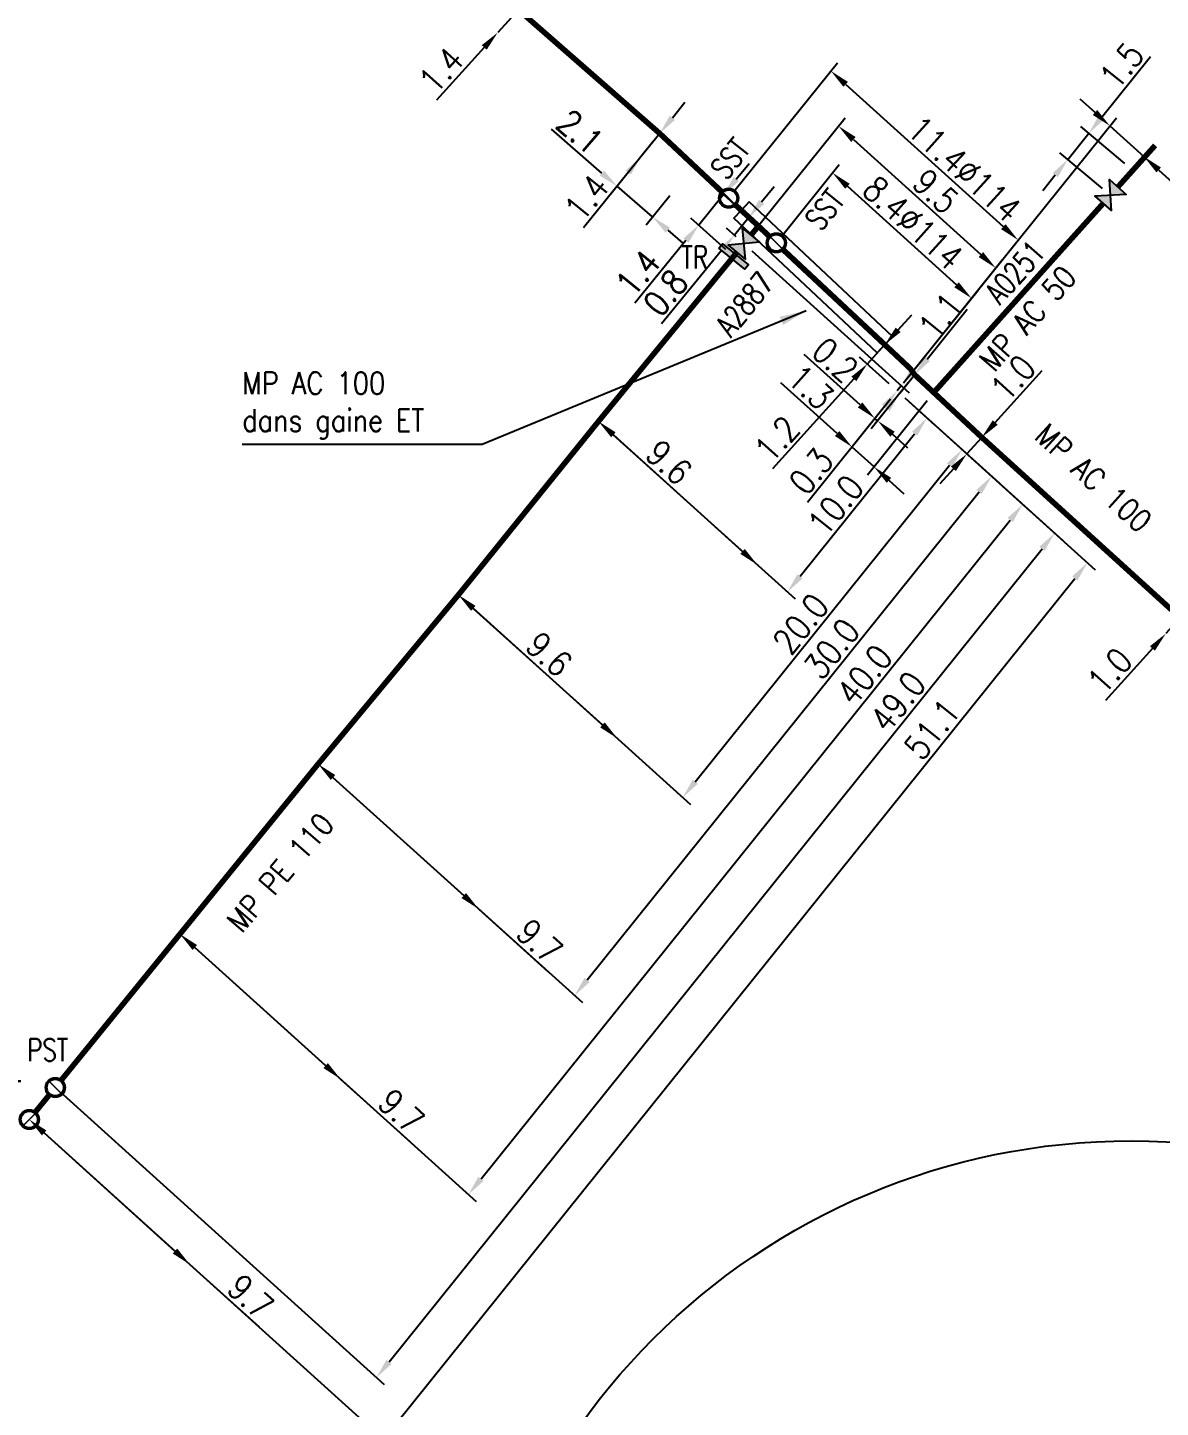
# Model space of a CAD drawing. Header units: millimetres. Extents: x 184000 to 185000, y 128000 to 129000.
# Drawn here: x 184849.6 to 184900.4, y 128471.3 to 128533.1 of the extents above; entities that cross this region are included whole.
import ezdxf
from ezdxf.enums import TextEntityAlignment as Align

# ---------------------------------------------------------------- set-up
doc = ezdxf.new("R2010")
doc.units = ezdxf.units.MM
doc.header["$PDMODE"] = 34
doc.layers.get('0').update_dxf_attribs({"linetype": 'CONTINUOUS'})
doc.layers.get('DEFPOINTS').update_dxf_attribs({"linetype": 'CONTINUOUS'})
for name, color, linetype in [('G_120', 4, 'CONTINUOUS'), ('G_300', 7, 'CONTINUOUS'), ('G_330', 7, 'CONTINUOUS'), ('G_340', 7, 'CONTINUOUS'), ('G_400', 7, 'CONTINUOUS'), ('G_900', 7, 'CONTINUOUS')]:
    doc.layers.add(name, color=color, linetype=linetype)
doc.styles.get("Standard").update_dxf_attribs({"font": 'romans.shx', "width": 0.85})
doc.linetypes.add('G_typB_AP', pattern='A,5,-0.3,["o",Standard,S=1.5,R=0,X=0,Y=-0.5],-1.65', length=6.95)
doc.linetypes.add('G_TYPB_PE', pattern='A,5,-0.3,["o",Standard,S=1.5,R=0,X=0,Y=-0.5],-1.65', length=6.95)
doc.dimstyles.get("Standard").update_dxf_attribs({"dimtxt": 1.5, "dimasz": 1.2, "dimexe": 0.625, "dimexo": 0.625, "dimgap": 0.25, "dimtad": 1, "dimdec": 1, "dimzin": 0, "dimdsep": 46, "dimtxsty": 'Standard', "dimcen": -0.5, "dimadec": 0, "dimazin": 0, "dimtfac": 1, "dimtdec": 1, "dimtmove": 0, "dimatfit": 3, "dimfxl": 0, "dimtolj": 1, "dimtzin": 0, "dimarcsym": 0})

# ---------------------------------------------------------------- blocks, each defined once
blk = doc.blocks.new('G_330_16')
at = {"linetype": 'Continuous'}
h = blk.add_hatch(color=0, dxfattribs=at)
h.paths.add_polyline_path([(-0.438, 0, 1), (0.438, 0, 1)])
h.paths.add_polyline_path([(0.375, 0, 1), (-0.375, 0, 1)], flags=16)
at = {"color": 0, "linetype": 'Continuous', "const_width": 0.0625, "flags": 128}
blk.add_lwpolyline([(0.297, -0.297), (-0.297, 0.297)], dxfattribs=at)
at = {"color": 0, "linetype": 'Continuous'}
for radius in [0.438, 0.375]:
    blk.add_circle((0, 0), radius, dxfattribs=at)
at = {"color": 0, "linetype": 'Continuous', "width": 0.75}
blk.add_attdef('TPS', text='', height=1, dxfattribs=at).set_placement((0, 2.434), align=Align.MIDDLE)
at = {"color": 0, "linetype": 'Continuous', "width": 0.75, "flags": 3}
for tag, p in [('DEF_LEG', (0, -5)), ('DEF_COUP', (0, -7.5)), ('DEF_TYPE', (0, -10))]:
    blk.add_attdef(tag, text='', height=1.2, dxfattribs=at).set_placement(p, align=Align.MIDDLE)
blk = doc.blocks.new('G_300_04')
at = {"linetype": 'Continuous'}
h = blk.add_hatch(color=0, dxfattribs=at)
h.paths.add_polyline_path([(-0.5, 0.5), (-0.5, -0.5), (0, 0)])
h.paths.add_polyline_path([(0.5, 0.5), (0, 0), (0.5, -0.5)])
at = {"color": 0, "linetype": 'Continuous', "flags": 128}
blk.add_lwpolyline([(-0.5, -0.5), (0.5, 0.5), (0.5, -0.5), (-0.5, 0.5)], close=True, dxfattribs=at)
at = {"color": 0, "linetype": 'Continuous', "width": 0.75}
blk.add_attdef('NUM', text='', height=1, dxfattribs=at).set_placement((0, 1.782), align=Align.MIDDLE_CENTER)
at = {"color": 0, "linetype": 'Continuous', "width": 0.75, "flags": 3}
for tag, p in [('DEF_LEG', (0, -5)), ('DEF_COUP', (0, -7.5)), ('DEF_TYPE', (0, -10))]:
    blk.add_attdef(tag, text='', height=1.2, dxfattribs=at).set_placement(p, align=Align.MIDDLE)
blk = doc.blocks.new('G_340_16')
at = {"linetype": 'Continuous'}
blk.add_hatch(color=0, dxfattribs=at).paths.add_polyline_path([(0.125, 0.75), (-0.125, 0.75), (-0.125, -0.75), (0.125, -0.75)])
at = {"color": 0, "linetype": 'Continuous'}
blk.add_lwpolyline([(-0.125, 0.75), (0.125, 0.75), (0.125, -0.75), (-0.125, -0.75)], close=True, dxfattribs=at)
at = {"color": 0, "linetype": 'Continuous', "width": 0.75}
for tag, height, flags, p in [('TR', 1, 8, (0, 2.146)), ('DEF_LEG', 1.2, 3, (0, -5)), ('DEF_COUP', 1.2, 3, (0, -7.5)), ('DEF_TYPE', 1.2, 3, (0, -10))]:
    blk.add_attdef(tag, text='', height=height, dxfattribs=dict(at, flags=flags)).set_placement(p, align=Align.MIDDLE)
blk = doc.blocks.new('*D578')
at = {"layer": 'DEFPOINTS', "color": 0, "linetype": 'Continuous', "transparency": 16777216}
for p in [(184888.549, 128516.85), (184891.463, 128514.219), (184868.885, 128507.705)]:
    blk.add_point(p, dxfattribs=at)
at = {"layer": 'G_120', "color": 0, "linetype": 'Continuous', "lineweight": -2, "transparency": 16777216}
for p, q in [((184888.898, 128516.535), (184891.811, 128513.904)), ((184879.504, 128499.326), (184890.899, 128513.517)), ((184869.233, 128507.39), (184879.289, 128498.309))]:
    blk.add_line(p, q, dxfattribs=at)
at = {"layer": 'G_120', "color": 0, "linetype": 'Continuous', "transparency": 16777216}
for points in [[(184890.782, 128513.611), (184891.016, 128513.423), (184891.463, 128514.219)], [(184879.388, 128499.42), (184879.621, 128499.232), (184878.941, 128498.624)]]:
    blk.add_solid(points, dxfattribs=at)
at = {"layer": 'G_120', "color": 0, "linetype": 'Continuous', "transparency": 16777216, "insert": (184884.232, 128506.411), "char_height": 1.125, "attachment_point": 5, "rotation": 51.2377}
blk.add_mtext('\\A1;20.0', dxfattribs=at)
blk = doc.blocks.new('*D579')
at = {"layer": 'DEFPOINTS', "color": 0, "linetype": 'Continuous', "transparency": 16777216}
for p in [(184888.549, 128516.85), (184892.788, 128513.023), (184862.595, 128500.12)]:
    blk.add_point(p, dxfattribs=at)
at = {"layer": 'G_120', "color": 0, "linetype": 'Continuous', "lineweight": -2, "transparency": 16777216}
for p, q in [((184888.898, 128516.535), (184893.136, 128512.708)), ((184874.656, 128490.44), (184892.224, 128512.321)), ((184862.944, 128499.806), (184874.441, 128489.424))]:
    blk.add_line(p, q, dxfattribs=at)
at = {"layer": 'G_120', "color": 0, "linetype": 'Continuous', "transparency": 16777216}
for points in [[(184892.107, 128512.415), (184892.341, 128512.227), (184892.788, 128513.023)], [(184874.539, 128490.534), (184874.772, 128490.346), (184874.092, 128489.738)]]:
    blk.add_solid(points, dxfattribs=at)
at = {"layer": 'G_120', "color": 0, "linetype": 'Continuous', "transparency": 16777216, "insert": (184885.621, 128505.295), "char_height": 1.125, "attachment_point": 5, "rotation": 51.2377}
blk.add_mtext('\\A1;30.0', dxfattribs=at)
blk = doc.blocks.new('*D580')
at = {"layer": 'DEFPOINTS', "color": 0, "linetype": 'Continuous', "transparency": 16777216}
for p in [(184888.549, 128516.85), (184894.182, 128511.764), (184856.403, 128492.496)]:
    blk.add_point(p, dxfattribs=at)
at = {"layer": 'G_120', "color": 0, "linetype": 'Continuous', "lineweight": -2, "transparency": 16777216}
for p, q in [((184888.898, 128516.535), (184894.53, 128511.449)), ((184869.898, 128481.52), (184893.619, 128511.062)), ((184856.751, 128492.181), (184869.683, 128480.503))]:
    blk.add_line(p, q, dxfattribs=at)
at = {"layer": 'G_120', "color": 0, "linetype": 'Continuous', "transparency": 16777216}
for points in [[(184893.502, 128511.156), (184893.735, 128510.968), (184894.182, 128511.764)], [(184869.781, 128481.614), (184870.015, 128481.426), (184869.335, 128480.818)]]:
    blk.add_solid(points, dxfattribs=at)
at = {"layer": 'G_120', "color": 0, "linetype": 'Continuous', "transparency": 16777216, "insert": (184887.084, 128504.121), "char_height": 1.125, "attachment_point": 5, "rotation": 51.2377}
blk.add_mtext('\\A1;40.0', dxfattribs=at)
blk = doc.blocks.new('*D581')
at = {"layer": 'DEFPOINTS', "color": 0, "linetype": 'Continuous', "transparency": 16777216}
for p in [(184888.549, 128516.85), (184895.612, 128510.472), (184850.813, 128485.614)]:
    blk.add_point(p, dxfattribs=at)
at = {"layer": 'G_330', "color": 0, "linetype": 'Continuous', "lineweight": -2, "transparency": 16777216}
for p, q in [((184888.898, 128516.535), (184895.96, 128510.158)), ((184865.775, 128473.313), (184895.048, 128509.771)), ((184851.161, 128485.299), (184865.56, 128472.297))]:
    blk.add_line(p, q, dxfattribs=at)
at = {"layer": 'G_330', "color": 0, "linetype": 'Continuous', "transparency": 16777216}
for points in [[(184894.931, 128509.865), (184895.165, 128509.677), (184895.612, 128510.472)], [(184865.658, 128473.407), (184865.892, 128473.219), (184865.212, 128472.612)]]:
    blk.add_solid(points, dxfattribs=at)
at = {"layer": 'G_330', "color": 0, "linetype": 'Continuous', "transparency": 16777216, "insert": (184888.583, 128502.917), "char_height": 1.125, "attachment_point": 5, "rotation": 51.2377}
blk.add_mtext('\\A1;49.0', dxfattribs=at)
blk = doc.blocks.new('*D582')
at = {"layer": 'DEFPOINTS', "color": 0, "linetype": 'Continuous', "transparency": 16777216}
for p in [(184888.549, 128516.85), (184897.081, 128509.145), (184849.649, 128484.181)]:
    blk.add_point(p, dxfattribs=at)
at = {"layer": 'G_330', "color": 0, "linetype": 'Continuous', "lineweight": -2, "transparency": 16777216}
for p, q in [((184888.898, 128516.535), (184897.43, 128508.831)), ((184866.089, 128470.546), (184896.518, 128508.444)), ((184849.997, 128483.867), (184865.874, 128469.53))]:
    blk.add_line(p, q, dxfattribs=at)
at = {"layer": 'G_330', "color": 0, "linetype": 'Continuous', "transparency": 16777216}
for points in [[(184896.401, 128508.537), (184896.635, 128508.35), (184897.081, 128509.145)], [(184865.972, 128470.64), (184866.206, 128470.452), (184865.525, 128469.845)]]:
    blk.add_solid(points, dxfattribs=at)
at = {"layer": 'G_330', "color": 0, "linetype": 'Continuous', "transparency": 16777216, "insert": (184890.125, 128501.679), "char_height": 1.125, "attachment_point": 5, "rotation": 51.2377}
blk.add_mtext('\\A1;51.1', dxfattribs=at)
blk = doc.blocks.new('*D583')
at = {"layer": 'DEFPOINTS', "color": 0, "linetype": 'Continuous', "transparency": 16777216}
for p in [(184868.885, 128507.705), (184876.01, 128501.271), (184876.01, 128501.271)]:
    blk.add_point(p, dxfattribs=at)
at = {"layer": 'G_120', "color": 0, "linetype": 'Continuous', "lineweight": -2, "transparency": 16777216}
blk.add_line((184869.553, 128507.102), (184875.342, 128501.874), dxfattribs=at)
at = {"layer": 'G_120', "color": 0, "linetype": 'Continuous', "transparency": 16777216}
for points in [[(184869.653, 128507.213), (184869.452, 128506.991), (184868.885, 128507.705)], [(184875.442, 128501.986), (184875.241, 128501.763), (184876.01, 128501.271)]]:
    blk.add_solid(points, dxfattribs=at)
at = {"layer": 'G_120', "color": 0, "linetype": 'Continuous', "transparency": 16777216, "insert": (184872.95, 128505.045), "char_height": 1.125, "attachment_point": 5, "rotation": 317.91695}
blk.add_mtext('\\A1;9.6', dxfattribs=at)
blk = doc.blocks.new('*D584')
at = {"layer": 'DEFPOINTS', "color": 0, "linetype": 'Continuous', "transparency": 16777216}
for p in [(184862.595, 128500.12), (184869.795, 128493.619), (184869.795, 128493.619)]:
    blk.add_point(p, dxfattribs=at)
at = {"layer": 'G_120', "color": 0, "linetype": 'Continuous', "lineweight": -2, "transparency": 16777216}
for p, q in [((184863.263, 128499.517), (184869.127, 128494.222)), ((184869.795, 128493.619), (184872.896, 128490.819))]:
    blk.add_line(p, q, dxfattribs=at)
at = {"layer": 'G_120', "color": 0, "linetype": 'Continuous', "transparency": 16777216}
for points in [[(184863.364, 128499.628), (184863.163, 128499.406), (184862.595, 128500.12)], [(184869.227, 128494.334), (184869.026, 128494.111), (184869.795, 128493.619)]]:
    blk.add_solid(points, dxfattribs=at)
at = {"layer": 'G_120', "color": 0, "linetype": 'Continuous', "transparency": 16777216, "insert": (184872.516, 128492.172), "char_height": 1.125, "attachment_point": 5, "rotation": 317.91695}
blk.add_mtext('\\A1;9.7', dxfattribs=at)
blk = doc.blocks.new('*D585')
at = {"layer": 'DEFPOINTS', "color": 0, "linetype": 'Continuous', "transparency": 16777216}
for p in [(184856.403, 128492.496), (184863.602, 128485.995), (184863.602, 128485.995)]:
    blk.add_point(p, dxfattribs=at)
at = {"layer": 'G_120', "color": 0, "linetype": 'Continuous', "lineweight": -2, "transparency": 16777216}
for p, q in [((184857.071, 128491.893), (184862.934, 128486.598)), ((184863.602, 128485.995), (184866.703, 128483.195))]:
    blk.add_line(p, q, dxfattribs=at)
at = {"layer": 'G_120', "color": 0, "linetype": 'Continuous', "transparency": 16777216}
for points in [[(184857.171, 128492.004), (184856.97, 128491.782), (184856.403, 128492.496)], [(184863.034, 128486.71), (184862.833, 128486.487), (184863.602, 128485.995)]]:
    blk.add_solid(points, dxfattribs=at)
at = {"layer": 'G_120', "color": 0, "linetype": 'Continuous', "transparency": 16777216, "insert": (184866.323, 128484.548), "char_height": 1.125, "attachment_point": 5, "rotation": 317.91695}
blk.add_mtext('\\A1;9.7', dxfattribs=at)
blk = doc.blocks.new('*D586')
at = {"layer": 'DEFPOINTS', "color": 0, "linetype": 'Continuous', "transparency": 16777216}
for p in [(184849.649, 128484.181), (184856.848, 128477.68), (184856.848, 128477.68)]:
    blk.add_point(p, dxfattribs=at)
at = {"layer": 'G_330', "color": 0, "linetype": 'Continuous', "lineweight": -2, "transparency": 16777216}
for p, q in [((184850.317, 128483.578), (184856.18, 128478.284)), ((184856.848, 128477.68), (184859.949, 128474.88))]:
    blk.add_line(p, q, dxfattribs=at)
at = {"layer": 'G_330', "color": 0, "linetype": 'Continuous', "transparency": 16777216}
for points in [[(184850.417, 128483.69), (184850.216, 128483.467), (184849.649, 128484.181)], [(184856.281, 128478.395), (184856.08, 128478.172), (184856.848, 128477.68)]]:
    blk.add_solid(points, dxfattribs=at)
at = {"layer": 'G_330', "color": 0, "linetype": 'Continuous', "transparency": 16777216, "insert": (184859.569, 128476.234), "char_height": 1.125, "attachment_point": 5, "rotation": 317.91695}
blk.add_mtext('\\A1;9.7', dxfattribs=at)
blk = doc.blocks.new('*D610')
at = {"layer": 'DEFPOINTS', "color": 0, "linetype": 'Continuous', "transparency": 16777216}
for p in [(184871.573, 128533.944), (184870.648, 128532.92), (184870.648, 128532.92)]:
    blk.add_point(p, dxfattribs=at)
at = {"layer": 'G_120', "color": 0, "linetype": 'Continuous', "lineweight": -2, "transparency": 16777216}
for p, q in [((184872.177, 128534.612), (184872.78, 128535.28)), ((184871.573, 128533.944), (184870.648, 128532.92)), ((184870.045, 128532.253), (184867.907, 128529.888))]:
    blk.add_line(p, q, dxfattribs=at)
at = {"layer": 'G_120', "color": 0, "linetype": 'Continuous', "transparency": 16777216}
for points in [[(184872.066, 128534.712), (184872.288, 128534.511), (184871.573, 128533.944)], [(184869.933, 128532.353), (184870.156, 128532.152), (184870.648, 128532.92)]]:
    blk.add_solid(points, dxfattribs=at)
at = {"layer": 'G_120', "color": 0, "linetype": 'Continuous', "transparency": 16777216, "insert": (184868.118, 128531.239), "char_height": 1.125, "attachment_point": 5, "rotation": 47.89508}
blk.add_mtext('\\A1;1.4', dxfattribs=at)
blk = doc.blocks.new('*D613')
at = {"layer": 'DEFPOINTS', "color": 0, "linetype": 'Continuous', "transparency": 16777216}
for p in [(184877.91, 128528.395), (184878.65, 128525.969), (184877.589, 128524.653)]:
    blk.add_point(p, dxfattribs=at)
at = {"layer": 'G_120', "color": 0, "linetype": 'Continuous', "lineweight": -2, "transparency": 16777216}
for p, q in [((184875.322, 128526.618), (184873.051, 128528.586)), ((184877.616, 128528.03), (184875.708, 128525.663)), ((184877.589, 128524.653), (184876.002, 128526.028)), ((184878.356, 128525.604), (184877.295, 128524.288)), ((184878.27, 128524.064), (184878.95, 128523.474))]:
    blk.add_line(p, q, dxfattribs=at)
at = {"layer": 'G_120', "color": 0, "linetype": 'Continuous', "transparency": 16777216}
for points in [[(184875.421, 128526.731), (184875.224, 128526.505), (184876.002, 128526.028)], [(184878.368, 128524.177), (184878.171, 128523.95), (184877.589, 128524.653)]]:
    blk.add_solid(points, dxfattribs=at)
at = {"layer": 'G_120', "color": 0, "linetype": 'Continuous', "transparency": 16777216, "insert": (184874.338, 128528.463), "char_height": 1.125, "attachment_point": 5, "rotation": 319.08759}
blk.add_mtext('\\A1;2.1', dxfattribs=at)
blk = doc.blocks.new('*D614')
at = {"layer": 'DEFPOINTS', "color": 0, "linetype": 'Continuous', "transparency": 16777216}
for p in [(184877.91, 128528.395), (184877.063, 128527.344), (184877.063, 128527.344)]:
    blk.add_point(p, dxfattribs=at)
at = {"layer": 'G_120', "color": 0, "linetype": 'Continuous', "lineweight": -2, "transparency": 16777216}
for p, q in [((184878.475, 128529.096), (184879.04, 128529.796)), ((184877.91, 128528.395), (184877.063, 128527.344)), ((184876.498, 128526.643), (184874.498, 128524.162))]:
    blk.add_line(p, q, dxfattribs=at)
at = {"layer": 'G_120', "color": 0, "linetype": 'Continuous', "transparency": 16777216}
for points in [[(184878.358, 128529.19), (184878.592, 128529.002), (184877.91, 128528.395)], [(184876.381, 128526.737), (184876.615, 128526.549), (184877.063, 128527.344)]]:
    blk.add_solid(points, dxfattribs=at)
at = {"layer": 'G_120', "color": 0, "linetype": 'Continuous', "transparency": 16777216, "insert": (184874.632, 128525.523), "char_height": 1.125, "attachment_point": 5, "rotation": 51.12469}
blk.add_mtext('\\A1;1.4', dxfattribs=at)
blk = doc.blocks.new('*D615')
at = {"layer": 'DEFPOINTS', "color": 0, "linetype": 'Continuous', "transparency": 16777216}
for p in [(184888.549, 128516.85), (184875.164, 128515.486), (184889.895, 128515.635)]:
    blk.add_point(p, dxfattribs=at)
at = {"layer": 'G_120', "color": 0, "linetype": 'Continuous', "lineweight": -2, "transparency": 16777216}
for p, q in [((184888.898, 128516.535), (184890.244, 128515.32)), ((184875.512, 128515.172), (184883.983, 128507.522)), ((184884.198, 128508.539), (184889.332, 128514.933))]:
    blk.add_line(p, q, dxfattribs=at)
at = {"layer": 'G_120', "color": 0, "linetype": 'Continuous', "transparency": 16777216}
for points in [[(184889.215, 128515.027), (184889.449, 128514.839), (184889.895, 128515.635)], [(184884.081, 128508.633), (184884.315, 128508.445), (184883.634, 128507.837)]]:
    blk.add_solid(points, dxfattribs=at)
at = {"layer": 'G_120', "color": 0, "linetype": 'Continuous', "transparency": 16777216, "insert": (184885.795, 128511.726), "char_height": 1.125, "attachment_point": 5, "rotation": 51.2377}
blk.add_mtext('\\A1;10.0', dxfattribs=at)
blk = doc.blocks.new('*D616')
at = {"layer": 'DEFPOINTS', "color": 0, "linetype": 'Continuous', "transparency": 16777216}
for p in [(184875.164, 128515.486), (184882.288, 128509.052), (184882.288, 128509.052)]:
    blk.add_point(p, dxfattribs=at)
at = {"layer": 'G_120', "color": 0, "linetype": 'Continuous', "lineweight": -2, "transparency": 16777216}
blk.add_line((184875.831, 128514.883), (184881.62, 128509.656), dxfattribs=at)
at = {"layer": 'G_120', "color": 0, "linetype": 'Continuous', "transparency": 16777216}
for points in [[(184875.932, 128514.995), (184875.731, 128514.772), (184875.164, 128515.486)], [(184881.721, 128509.767), (184881.52, 128509.544), (184882.288, 128509.052)]]:
    blk.add_solid(points, dxfattribs=at)
at = {"layer": 'G_120', "color": 0, "linetype": 'Continuous', "transparency": 16777216, "insert": (184878.323, 128513.644), "char_height": 1.125, "attachment_point": 5, "rotation": 317.91695}
blk.add_mtext('\\A1;9.6', dxfattribs=at)
blk = doc.blocks.new('*D617')
at = {"layer": 'DEFPOINTS', "color": 0, "linetype": 'Continuous', "transparency": 16777216}
for p in [(184889.338, 128517.577), (184888.549, 128516.85), (184887.56, 128515.618)]:
    blk.add_point(p, dxfattribs=at)
at = {"layer": 'G_120', "color": 0, "linetype": 'Continuous', "lineweight": -2, "transparency": 16777216}
for p, q in [((184886.892, 128516.221), (184884.391, 128518.48)), ((184889.044, 128517.211), (184887.385, 128515.145)), ((184888.255, 128516.484), (184887.266, 128515.252)), ((184887.679, 128515.511), (184887.56, 128515.618)), ((184888.347, 128514.908), (184889.015, 128514.305))]:
    blk.add_line(p, q, dxfattribs=at)
at = {"layer": 'G_120', "color": 0, "linetype": 'Continuous', "transparency": 16777216}
for points in [[(184886.993, 128516.333), (184886.792, 128516.11), (184887.56, 128515.618)], [(184888.447, 128515.019), (184888.246, 128514.796), (184887.679, 128515.511)]]:
    blk.add_solid(points, dxfattribs=at)
at = {"layer": 'G_120', "color": 0, "linetype": 'Continuous', "transparency": 16777216, "insert": (184885.776, 128518.24), "char_height": 1.125, "attachment_point": 5, "rotation": 317.91695}
blk.add_mtext('\\A1;0.2', dxfattribs=at)
blk = doc.blocks.new('*D618')
at = {"layer": 'DEFPOINTS', "color": 0, "linetype": 'Continuous', "transparency": 16777216}
for p in [(184889.338, 128517.577), (184888.668, 128516.743), (184888.668, 128516.743)]:
    blk.add_point(p, dxfattribs=at)
at = {"layer": 'G_120', "color": 0, "linetype": 'Continuous', "lineweight": -2, "transparency": 16777216}
for p, q in [((184889.901, 128518.279), (184891.698, 128520.516)), ((184888.668, 128516.743), (184889.338, 128517.577)), ((184888.105, 128516.041), (184887.541, 128515.339))]:
    blk.add_line(p, q, dxfattribs=at)
at = {"layer": 'G_120', "color": 0, "linetype": 'Continuous', "transparency": 16777216}
for points in [[(184889.784, 128518.373), (184890.018, 128518.185), (184889.338, 128517.577)], [(184887.988, 128516.135), (184888.222, 128515.947), (184888.668, 128516.743)]]:
    blk.add_solid(points, dxfattribs=at)
at = {"layer": 'G_120', "color": 0, "linetype": 'Continuous', "transparency": 16777216, "insert": (184890.496, 128520.218), "char_height": 1.125, "attachment_point": 5, "rotation": 51.2377}
blk.add_mtext('\\A1;1.1', dxfattribs=at)
blk = doc.blocks.new('*D619')
at = {"layer": 'DEFPOINTS', "color": 0, "transparency": 16777216}
for p in [(184887.998, 128518.925), (184887.213, 128518.056), (184888.549, 128516.85)]:
    blk.add_point(p, dxfattribs=at)
at = {"layer": 'G_400', "color": 0, "lineweight": -2, "transparency": 16777216}
for p, q in [((184888.601, 128519.593), (184889.204, 128520.261)), ((184887.998, 128518.925), (184887.213, 128518.056)), ((184888.201, 128517.164), (184886.865, 128518.371)), ((184886.61, 128517.388), (184882.972, 128513.359))]:
    blk.add_line(p, q, dxfattribs=at)
at = {"layer": 'G_400', "color": 0, "transparency": 16777216}
for points in [[(184888.489, 128519.693), (184888.712, 128519.492), (184887.998, 128518.925)], [(184886.499, 128517.489), (184886.722, 128517.288), (184887.213, 128518.056)]]:
    blk.add_solid(points, dxfattribs=at)
at = {"layer": 'G_400', "color": 0, "transparency": 16777216, "insert": (184883.166, 128514.694), "char_height": 1.125, "attachment_point": 5, "rotation": 47.91695}
blk.add_mtext('\\A1;1.2', dxfattribs=at)
blk = doc.blocks.new('*D620')
at = {"layer": 'DEFPOINTS', "color": 0, "linetype": 'Continuous', "transparency": 16777216}
for p in [(184901.241, 128506.682), (184900.598, 128505.97), (184900.598, 128505.97)]:
    blk.add_point(p, dxfattribs=at)
at = {"layer": 'G_120', "color": 0, "linetype": 'Continuous', "lineweight": -2, "transparency": 16777216}
for p, q in [((184901.845, 128507.35), (184902.448, 128508.018)), ((184901.241, 128506.682), (184900.598, 128505.97)), ((184899.995, 128505.302), (184897.889, 128502.97))]:
    blk.add_line(p, q, dxfattribs=at)
at = {"layer": 'G_120', "color": 0, "linetype": 'Continuous', "transparency": 16777216}
for points in [[(184901.733, 128507.451), (184901.956, 128507.25), (184901.241, 128506.682)], [(184899.883, 128505.402), (184900.106, 128505.201), (184900.598, 128505.97)]]:
    blk.add_solid(points, dxfattribs=at)
at = {"layer": 'G_120', "color": 0, "linetype": 'Continuous', "transparency": 16777216, "insert": (184898.084, 128504.304), "char_height": 1.125, "attachment_point": 5, "rotation": 47.91695}
blk.add_mtext('\\A1;1.0', dxfattribs=at)
blk = doc.blocks.new('*D621')
at = {"layer": 'DEFPOINTS', "color": 0, "linetype": 'Continuous', "transparency": 16777216}
for p in [(184892.347, 128514.768), (184891.677, 128514.026), (184891.677, 128514.026)]:
    blk.add_point(p, dxfattribs=at)
at = {"layer": 'G_120', "color": 0, "linetype": 'Continuous', "lineweight": -2, "transparency": 16777216}
for p, q in [((184892.95, 128515.436), (184895.056, 128517.768)), ((184891.677, 128514.026), (184892.347, 128514.768)), ((184891.074, 128513.358), (184890.471, 128512.69))]:
    blk.add_line(p, q, dxfattribs=at)
at = {"layer": 'G_120', "color": 0, "linetype": 'Continuous', "transparency": 16777216}
for points in [[(184892.839, 128515.536), (184893.062, 128515.335), (184892.347, 128514.768)], [(184890.963, 128513.458), (184891.185, 128513.257), (184891.677, 128514.026)]]:
    blk.add_solid(points, dxfattribs=at)
at = {"layer": 'G_120', "color": 0, "linetype": 'Continuous', "transparency": 16777216, "insert": (184893.748, 128517.438), "char_height": 1.125, "attachment_point": 5, "rotation": 47.91695}
blk.add_mtext('\\A1;1.0', dxfattribs=at)
blk = doc.blocks.new('*D622')
at = {"layer": 'DEFPOINTS', "color": 0, "linetype": 'Continuous', "transparency": 16777216}
for p in [(184888.549, 128516.85), (184890.193, 128516.779), (184886.531, 128514.336)]:
    blk.add_point(p, dxfattribs=at)
at = {"layer": 'G_120', "color": 0, "linetype": 'Continuous', "lineweight": -2, "transparency": 16777216}
for p, q in [((184885.863, 128514.939), (184883.342, 128517.216)), ((184888.255, 128516.484), (184886.237, 128513.97)), ((184889.899, 128516.413), (184887.222, 128513.08)), ((184887.516, 128513.446), (184886.531, 128514.336)), ((184888.184, 128512.843), (184888.852, 128512.24))]:
    blk.add_line(p, q, dxfattribs=at)
at = {"layer": 'G_120', "color": 0, "linetype": 'Continuous', "transparency": 16777216}
for points in [[(184885.963, 128515.051), (184885.762, 128514.828), (184886.531, 128514.336)], [(184888.285, 128512.954), (184888.084, 128512.732), (184887.516, 128513.446)]]:
    blk.add_solid(points, dxfattribs=at)
at = {"layer": 'G_120', "color": 0, "linetype": 'Continuous', "transparency": 16777216, "insert": (184884.676, 128517.021), "char_height": 1.125, "attachment_point": 5, "rotation": 317.91695}
blk.add_mtext('\\A1;1.3', dxfattribs=at)
blk = doc.blocks.new('*D623')
at = {"layer": 'DEFPOINTS', "color": 0, "linetype": 'Continuous', "transparency": 16777216}
for p in [(184899.612, 128527.359), (184899.117, 128526.743), (184888.549, 128516.85)]:
    blk.add_point(p, dxfattribs=at)
at = {"layer": 'G_120', "color": 0, "linetype": 'Continuous', "lineweight": -2, "transparency": 16777216}
for p, q in [((184897.423, 128529.336), (184896.755, 128529.94)), ((184888.843, 128517.216), (184898.385, 128529.099)), ((184898.091, 128528.733), (184899.612, 128527.359)), ((184899.411, 128527.109), (184899.906, 128527.725)), ((184900.28, 128526.756), (184903.374, 128523.963))]:
    blk.add_line(p, q, dxfattribs=at)
at = {"layer": 'G_120', "color": 0, "linetype": 'Continuous', "transparency": 16777216}
for points in [[(184897.523, 128529.448), (184897.322, 128529.225), (184898.091, 128528.733)], [(184900.381, 128526.867), (184900.18, 128526.645), (184899.612, 128527.359)]]:
    blk.add_solid(points, dxfattribs=at)
at = {"layer": 'G_120', "color": 0, "linetype": 'Continuous', "transparency": 16777216, "insert": (184903.095, 128525.225), "char_height": 1.125, "attachment_point": 5, "rotation": 317.91695}
blk.add_mtext('\\A1;2.1', dxfattribs=at)
blk = doc.blocks.new('*D624')
at = {"layer": 'DEFPOINTS', "color": 0, "linetype": 'Continuous', "transparency": 16777216}
for p in [(184897.144, 128528.402), (184899.117, 128526.743), (184898.116, 128525.625)]:
    blk.add_point(p, dxfattribs=at)
at = {"layer": 'G_300', "color": 0, "linetype": 'Continuous', "lineweight": -2, "transparency": 16777216}
for p, q in [((184897.707, 128529.104), (184899.906, 128531.842)), ((184896.205, 128527.232), (184897.144, 128528.402)), ((184898.758, 128527.045), (184896.785, 128528.704)), ((184897.757, 128525.927), (184895.846, 128527.534)), ((184895.641, 128526.53), (184895.078, 128525.829))]:
    blk.add_line(p, q, dxfattribs=at)
at = {"layer": 'G_300', "color": 0, "linetype": 'Continuous', "transparency": 16777216}
for points in [[(184897.59, 128529.198), (184897.824, 128529.01), (184897.144, 128528.402)], [(184895.524, 128526.624), (184895.758, 128526.437), (184896.205, 128527.232)]]:
    blk.add_solid(points, dxfattribs=at)
at = {"layer": 'G_300', "color": 0, "linetype": 'Continuous', "transparency": 16777216, "insert": (184898.62, 128531.438), "char_height": 1.125, "attachment_point": 5, "rotation": 51.2377}
blk.add_mtext('\\A1;1.5', dxfattribs=at)
blk = doc.blocks.new('*D625')
at = {"layer": 'DEFPOINTS', "color": 0, "linetype": 'Continuous', "transparency": 16777216}
for p in [(184881.686, 128523.451), (184888.549, 128516.85), (184888.549, 128516.85)]:
    blk.add_point(p, dxfattribs=at)
at = {"layer": 'G_300', "color": 0, "linetype": 'Continuous', "lineweight": -2, "transparency": 16777216}
for p, q in [((184882.035, 128523.136), (184889.086, 128516.769)), ((184889.301, 128517.786), (184889.864, 128518.487)), ((184888.737, 128517.084), (184888.549, 128516.85)), ((184887.986, 128516.148), (184884.539, 128511.855))]:
    blk.add_line(p, q, dxfattribs=at)
at = {"layer": 'G_300', "color": 0, "linetype": 'Continuous', "transparency": 16777216}
for points in [[(184889.184, 128517.88), (184889.418, 128517.692), (184888.737, 128517.084)], [(184887.869, 128516.242), (184888.103, 128516.054), (184888.549, 128516.85)]]:
    blk.add_solid(points, dxfattribs=at)
at = {"layer": 'G_300', "color": 0, "linetype": 'Continuous', "transparency": 16777216, "insert": (184884.698, 128513.252), "char_height": 1.125, "attachment_point": 5, "rotation": 51.2377}
blk.add_mtext('\\A1;0.3', dxfattribs=at)
blk = doc.blocks.new('*D626')
at = {"layer": 'DEFPOINTS', "color": 0, "linetype": 'Continuous', "transparency": 16777216}
for p in [(184881.686, 128523.451), (184892.974, 128522.361), (184888.737, 128517.084)]:
    blk.add_point(p, dxfattribs=at)
at = {"layer": 'G_300', "color": 0, "linetype": 'Continuous', "lineweight": -2, "transparency": 16777216}
for p, q in [((184881.98, 128523.817), (184886.217, 128529.094)), ((184886.591, 128528.124), (184892.306, 128522.964)), ((184889.031, 128517.45), (184893.268, 128522.727))]:
    blk.add_line(p, q, dxfattribs=at)
at = {"layer": 'G_300', "color": 0, "linetype": 'Continuous', "transparency": 16777216}
for points in [[(184886.692, 128528.236), (184886.491, 128528.013), (184885.923, 128528.728)], [(184892.407, 128523.075), (184892.206, 128522.853), (184892.974, 128522.361)]]:
    blk.add_solid(points, dxfattribs=at)
at = {"layer": 'G_300', "color": 0, "linetype": 'Continuous', "transparency": 16777216, "insert": (184890.28, 128525.804), "char_height": 1.125, "attachment_point": 5, "rotation": 317.91695}
blk.add_mtext('\\A1;9.5', dxfattribs=at)
blk = doc.blocks.new('*D627')
at = {"layer": 'DEFPOINTS', "color": 0, "linetype": 'Continuous', "transparency": 16777216}
for p in [(184881.904, 128524.63), (184882.334, 128524.242), (184881.686, 128523.451)]:
    blk.add_point(p, dxfattribs=at)
at = {"layer": 'G_330', "color": 0, "linetype": 'Continuous', "lineweight": -2, "transparency": 16777216}
for p, q in [((184882.475, 128525.326), (184883.045, 128526.022)), ((184881.904, 128524.63), (184881.257, 128523.839)), ((184881.986, 128524.556), (184881.556, 128524.944)), ((184881.338, 128523.765), (184880.908, 128524.154)), ((184880.686, 128523.143), (184877.995, 128519.857))]:
    blk.add_line(p, q, dxfattribs=at)
at = {"layer": 'G_330', "color": 0, "linetype": 'Continuous', "transparency": 16777216}
for points in [[(184882.359, 128525.421), (184882.591, 128525.231), (184881.904, 128524.63)], [(184880.57, 128523.238), (184880.802, 128523.048), (184881.257, 128523.839)]]:
    blk.add_solid(points, dxfattribs=at)
at = {"layer": 'G_330', "color": 0, "linetype": 'Continuous', "transparency": 16777216, "insert": (184878.168, 128521.252), "char_height": 1.125, "attachment_point": 5, "rotation": 50.68206}
blk.add_mtext('\\A1;0.8', dxfattribs=at)
blk = doc.blocks.new('*D628')
at = {"layer": 'DEFPOINTS', "color": 0, "linetype": 'Continuous', "transparency": 16777216}
for p in [(184880.773, 128525.652), (184882.334, 128524.242), (184881.224, 128522.875)]:
    blk.add_point(p, dxfattribs=at)
at = {"layer": 'G_330', "color": 0, "linetype": 'Continuous', "lineweight": -2, "transparency": 16777216}
for p, q in [((184881.343, 128526.348), (184881.913, 128527.044)), ((184881.986, 128524.556), (184880.425, 128525.966)), ((184880.773, 128525.652), (184879.657, 128524.29)), ((184880.876, 128523.189), (184879.309, 128524.604)), ((184879.087, 128523.593), (184876.792, 128520.791))]:
    blk.add_line(p, q, dxfattribs=at)
at = {"layer": 'G_330', "color": 0, "linetype": 'Continuous', "transparency": 16777216}
for points in [[(184881.227, 128526.443), (184881.459, 128526.253), (184880.773, 128525.652)], [(184878.971, 128523.688), (184879.203, 128523.498), (184879.657, 128524.29)]]:
    blk.add_solid(points, dxfattribs=at)
at = {"layer": 'G_330', "color": 0, "linetype": 'Continuous', "transparency": 16777216, "insert": (184876.936, 128522.151), "char_height": 1.125, "attachment_point": 5, "rotation": 50.68206}
blk.add_mtext('\\A1;1.4', dxfattribs=at)
blk = doc.blocks.new('*D630')
at = {"layer": 'DEFPOINTS', "color": 0, "linetype": 'Continuous', "transparency": 16777216}
for p in [(184883.136, 128523.489), (184891.886, 128521.005), (184888.549, 128516.85)]:
    blk.add_point(p, dxfattribs=at)
at = {"layer": 'G_300', "color": 0, "linetype": 'Continuous', "lineweight": -2, "transparency": 16777216}
for p, q in [((184883.43, 128523.855), (184885.952, 128526.996)), ((184886.326, 128526.026), (184891.218, 128521.609)), ((184888.843, 128517.216), (184892.18, 128521.372))]:
    blk.add_line(p, q, dxfattribs=at)
at = {"layer": 'G_300', "color": 0, "linetype": 'Continuous', "transparency": 16777216}
for points in [[(184886.426, 128526.138), (184886.225, 128525.915), (184885.658, 128526.63)], [(184891.318, 128521.72), (184891.117, 128521.497), (184891.886, 128521.005)]]:
    blk.add_solid(points, dxfattribs=at)
at = {"layer": 'G_300', "color": 0, "linetype": 'Continuous', "transparency": 16777216, "insert": (184889.266, 128524.382), "char_height": 1.125, "attachment_point": 5, "rotation": 317.91695}
blk.add_mtext('\\A1;8.4%%C114', dxfattribs=at)
blk = doc.blocks.new('*D631')
at = {"layer": 'DEFPOINTS', "color": 0, "linetype": 'Continuous', "transparency": 16777216}
for p in [(184880.999, 128525.495), (184893.98, 128523.613), (184888.549, 128516.85)]:
    blk.add_point(p, dxfattribs=at)
at = {"layer": 'G_300', "color": 0, "linetype": 'Continuous', "lineweight": -2, "transparency": 16777216}
for p, q in [((184881.293, 128525.861), (184885.873, 128531.565)), ((184886.247, 128530.596), (184893.312, 128524.217)), ((184888.843, 128517.216), (184894.274, 128523.979))]:
    blk.add_line(p, q, dxfattribs=at)
at = {"layer": 'G_300', "color": 0, "linetype": 'Continuous', "transparency": 16777216}
for points in [[(184886.348, 128530.707), (184886.147, 128530.485), (184885.579, 128531.199)], [(184893.412, 128524.328), (184893.211, 128524.105), (184893.98, 128523.613)]]:
    blk.add_solid(points, dxfattribs=at)
at = {"layer": 'G_300', "color": 0, "linetype": 'Continuous', "transparency": 16777216, "insert": (184891.568, 128526.801), "char_height": 1.125, "attachment_point": 5, "rotation": 317.91695}
blk.add_mtext('\\A1;11.4%%C114', dxfattribs=at)

msp = doc.modelspace()

# ---------------------------------------------------------------- linework, layer by layer
at = {"layer": 'G_120', "linetype": 'G_typB_AP', "ltscale": 0.5, "const_width": 0.25, "flags": 128}
for points in [[(184880.681, 128525.793), (184877.91, 128528.395), (184871.573, 128533.944), (184865.506, 128539.926), (184852.872, 128551.551), (184839.232, 128564.141), (184814.53, 128585.096), (184808.512, 128589.711)], [(184898.45, 128525.998), (184899.117, 128526.743), (184900.118, 128527.86)], [(184882.818, 128523.787), (184882.334, 128524.242), (184881.296, 128525.198)], [(184890.193, 128516.779), (184897.783, 128525.253)], [(184882.003, 128523.838), (184882.334, 128524.242)], [(184881.218, 128522.879), (184881.37, 128523.064)]]:
    msp.add_lwpolyline(points, dxfattribs=at)
at = {"layer": 'G_120', "linetype": 'G_TYPB_PE', "ltscale": 0.5, "const_width": 0.25, "flags": 128}
for points in [[(184881.218, 128522.879), (184875.164, 128515.486), (184868.885, 128507.705), (184862.595, 128500.12), (184856.403, 128492.496), (184851.088, 128485.953)], [(184850.537, 128485.275), (184849.924, 128484.521)]]:
    msp.add_lwpolyline(points, dxfattribs=at)
at = {"layer": 'G_120', "linetype": 'G_typB_AP', "ltscale": 0.5, "const_width": 0.25, "flags": 128}
msp.add_lwpolyline([(184927.326, 128317.637), (184927.522, 128317.609, -0.281967), (184927.941, 128317.767), (184927.941, 128317.767), (184929.219, 128317.583), (184938.128, 128316.295), (184939.048, 128316.38), (184941.01, 128317.468), (184941.05, 128317.766), (184942.205, 128329.729), (184943.677, 128341.643), (184943.677, 128341.643), (184945.066, 128353.563), (184945.066, 128353.563), (184946.469, 128365.822), (184947.829, 128378.295), (184948.183, 128384.906), (184948.479, 128390.412), (184949.519, 128399.722), (184949.793, 128401.586), (184949.982, 128402.872), (184950.246, 128404.652), (184950.345, 128405.143), (184950.443, 128405.634), (184950.811, 128408.106), (184952.038, 128417.217), (184952.038, 128417.217), (184953.806, 128429.106), (184953.806, 128429.106), (184955.575, 128440.975), (184955.575, 128440.975), (184956.196, 128446.039), (184956.196, 128446.039), (184956.764, 128450.19), (184956.845, 128450.785), (184956.845, 128450.785), (184956.936, 128454.557), (184956.936, 128454.557), (184955.613, 128459.064), (184955.613, 128459.064), (184945.869, 128466.625), (184945.869, 128466.625), (184936.868, 128474.56), (184928.159, 128482.671), (184928.159, 128482.671), (184919.212, 128490.67), (184910.32, 128498.726), (184910.32, 128498.726), (184901.241, 128506.682), (184892.347, 128514.768), (184890.193, 128516.779), (184889.338, 128517.577), (184889.145, 128517.847), (184887.998, 128518.925), (184887.998, 128518.925), (184887.998, 128518.925), (184883.433, 128523.192)], format="xyb", dxfattribs=at)
at = {"layer": 'G_400', "color": 7, "linetype": 'CONTINUOUS'}
for p, q in [((184881.912, 128525.324), (184881.57, 128524.959)), ((184888.34, 128519.289), (184881.912, 128525.324)), ((184881.228, 128524.595), (184881.57, 128524.959)), ((184887.655, 128518.56), (184881.228, 128524.595)), ((184888.34, 128519.289), (184887.998, 128518.925)), ((184887.655, 128518.56), (184887.998, 128518.925))]:
    msp.add_line(p, q, dxfattribs=at)
at = {"layer": 'G_900'}
msp.add_circle((184899.048, 128452.907), 30.316, dxfattribs=at)

# ---------------------------------------------------------------- block references
at = {"layer": 'G_300', "ltscale": 0.5}
ref = msp.add_blockref('G_300_04', (184898.116, 128525.625), dxfattribs=dict(at, rotation=48.14797602720594))
ref.add_attrib('NUM', 'A0251', dxfattribs={"layer": '0', "color": 0, "linetype": 'Continuous', "height": 1, "rotation": 48.14798, "width": 0.75}).set_placement((184893.836, 128522.172), align=Align.MIDDLE_CENTER)
ref = msp.add_blockref('G_300_04', (184881.686, 128523.451), dxfattribs=dict(at, rotation=50.68206489571298))
ref.add_attrib('NUM', 'A2887', dxfattribs={"layer": '0', "color": 0, "linetype": 'Continuous', "height": 1, "rotation": 50.68206, "width": 0.75}).set_placement((184881.715, 128520.738), align=Align.MIDDLE_CENTER)
at = {"layer": 'G_330', "ltscale": 0.5}
ref = msp.add_blockref('G_330_16', (184880.999, 128525.495), dxfattribs=at)
ref.add_attrib('TPS', 'SST', dxfattribs={"layer": '0', "color": 0, "linetype": 'Continuous', "height": 1, "rotation": 51.2377, "width": 0.75}).set_placement((184881.073, 128527.272), align=Align.MIDDLE)
ref = msp.add_blockref('G_330_16', (184883.136, 128523.489), dxfattribs=at)
ref.add_attrib('TPS', 'SST', dxfattribs={"layer": '0', "color": 0, "linetype": 'Continuous', "height": 1, "rotation": 51.2377, "width": 0.75}).set_placement((184885.309, 128524.981), align=Align.MIDDLE)
ref = msp.add_blockref('G_330_16', (184850.813, 128485.614), dxfattribs=at)
ref.add_attrib('TPS', 'PST', dxfattribs={"layer": '0', "color": 0, "linetype": 'Continuous', "height": 1, "width": 0.75}).set_placement((184850.482, 128487.302), align=Align.MIDDLE)
ref = msp.add_blockref('G_330_16', (184849.649, 128484.181), dxfattribs=dict(at, rotation=270))
ref.add_attrib('TPS', 'PST', dxfattribs={"layer": '0', "color": 0, "linetype": 'Continuous', "height": 1, "width": 0.75}).set_placement((184848.391, 128485.399), align=Align.MIDDLE)
at = {"layer": 'G_340'}
ref = msp.add_blockref('G_340_16', (184881.224, 128522.875), dxfattribs=dict(at, rotation=51.23769564197396))
ref.add_attrib('TR', 'TR', dxfattribs={"layer": '0', "color": 0, "linetype": 'Continuous', "height": 1, "width": 0.75}).set_placement((184879.48, 128522.843), align=Align.MIDDLE)

# ---------------------------------------------------------------- texts
at = {"layer": 'G_120', "linetype": 'Continuous', "width": 0.85}
for s, rotation, p in [('MP AC 50', 48.62852, (184894.406, 128520.098)), ('MP AC 100', 317.72629, (184897.348, 128512.954)), ('MP PE 110', 49.32563, (184860.898, 128495.253))]:
    msp.add_text(s, height=1, rotation=rotation, dxfattribs=at).set_placement(p, align=Align.MIDDLE)
at = {"layer": 'G_400', "linetype": 'Continuous', "insert": (184859.196, 128516.199), "char_height": 1, "attachment_point": 4}
msp.add_mtext('MP AC 100\\Pdans gaine ET', dxfattribs=at)

# ---------------------------------------------------------------- dimensions: what is measured, and where the dimension line sits
at = {"layer": 'G_120', "linetype": 'Continuous'}
for base, p1, p2, angle, override, picture, middle in [((184870.648, 128532.92), (184871.573, 128533.944), (184870.648, 128532.92), 47.89508, {"dimscale": 0.75, "dimlfac": 1, "dimlunit": 2, "dimatfit": 0}, '*D610', (184868.674, 128530.736)), ((184877.589, 128524.653), (184877.91, 128528.395), (184878.65, 128525.969), 139.08759, {"dimscale": 0.75, "dimatfit": 0}, '*D613', (184873.847, 128527.897)), ((184877.063, 128527.344), (184877.91, 128528.395), (184877.063, 128527.344), 51.12469, {"dimscale": 0.75, "dimlfac": 1, "dimlunit": 2, "dimatfit": 0}, '*D614', (184875.215, 128525.052)), ((184888.668, 128516.743), (184889.338, 128517.577), (184888.668, 128516.743), 51.2377, {"dimscale": 0.75, "dimatfit": 0}, '*D618', (184891.081, 128519.748)), ((184891.677, 128514.026), (184892.347, 128514.768), (184891.677, 128514.026), 47.91695, {"dimscale": 0.75, "dimatfit": 0}, '*D621', (184894.305, 128516.936)), ((184886.531, 128514.336), (184890.193, 128516.779), (184888.549, 128516.85), 317.91695, {"dimscale": 0.75, "dimatfit": 0}, '*D622', (184884.174, 128516.465)), ((184882.288, 128509.052), (184875.164, 128515.486), (184882.288, 128509.052), 137.91695, {"dimscale": 0.75, "dimatfit": 0}, '*D616', (184877.821, 128513.087)), ((184900.598, 128505.97), (184901.241, 128506.682), (184900.598, 128505.97), 47.91695, {"dimscale": 0.75, "dimatfit": 0}, '*D620', (184898.64, 128503.802)), ((184869.795, 128493.619), (184862.595, 128500.12), (184869.795, 128493.619), 137.91695, {"dimscale": 0.75}, '*D584', (184872.013, 128491.616)), ((184863.602, 128485.995), (184856.403, 128492.496), (184863.602, 128485.995), 137.91695, {"dimscale": 0.75}, '*D585', (184865.82, 128483.992))]:
    dim = msp.add_linear_dim(base=base, p1=p1, p2=p2, angle=angle, dimstyle='Standard', override=override, dxfattribs=at)
    dim.commit()
    dim.dimension.update_dxf_attribs({"geometry": picture, "text_midpoint": middle, "dimtype": 160})
for base, p1, p2, angle, text, picture, middle in [((184899.612, 128527.359), (184888.549, 128516.85), (184899.117, 128526.743), 137.91695, '2.1', '*D623', (184902.592, 128524.668)), ((184887.56, 128515.618), (184889.338, 128517.577), (184888.549, 128516.85), 317.91695, '0.2', '*D617', (184885.274, 128517.683)), ((184894.182, 128511.764), (184856.403, 128492.496), (184888.549, 128516.85), 231.2377, '40.0', '*D580', (184887.669, 128503.652)), ((184892.788, 128513.023), (184862.595, 128500.12), (184888.549, 128516.85), 231.2377, '30.0', '*D579', (184886.206, 128504.826)), ((184891.463, 128514.219), (184868.885, 128507.705), (184888.549, 128516.85), 231.2377, '20.0', '*D578', (184884.817, 128505.942)), ((184889.895, 128515.635), (184875.164, 128515.486), (184888.549, 128516.85), 231.2377, '10.0', '*D615', (184886.38, 128511.256))]:
    dim = msp.add_linear_dim(base=base, p1=p1, p2=p2, angle=angle, text=text, dimstyle='Standard', override={"dimscale": 0.75, "dimatfit": 0}, dxfattribs=at)
    dim.commit()
    dim.dimension.update_dxf_attribs({"geometry": picture, "text_midpoint": middle, "dimtype": 160})
dim = msp.add_linear_dim(base=(184876.01, 128501.271), p1=(184868.885, 128507.705), p2=(184876.01, 128501.271), angle=137.91695, dimstyle='Standard', override={"dimscale": 0.75, "dimatfit": 0}, dxfattribs=at)
dim.commit()
dim.dimension.update_dxf_attribs({"geometry": '*D583', "text_midpoint": (184872.95, 128505.045)})
at = {"layer": 'G_300', "linetype": 'Continuous'}
for base, p1, p2, angle, picture, middle in [((184897.144, 128528.402), (184898.116, 128525.625), (184899.117, 128526.743), 231.2377, '*D624', (184899.204, 128530.968)), ((184892.974, 128522.361), (184881.686, 128523.451), (184888.737, 128517.084), 137.91695, '*D626', (184889.777, 128525.248))]:
    dim = msp.add_linear_dim(base=base, p1=p1, p2=p2, angle=angle, dimstyle='Standard', override={"dimscale": 0.75, "dimatfit": 0}, dxfattribs=at)
    dim.commit()
    dim.dimension.update_dxf_attribs({"geometry": picture, "text_midpoint": middle, "dimtype": 160})
for base, p1, angle, text, picture, middle in [((184893.98, 128523.613), (184880.999, 128525.495), 137.91695, '<>%%C114', '*D631', (184891.066, 128526.245)), ((184891.886, 128521.005), (184883.136, 128523.489), 137.91695, '8.4%%C114', '*D630', (184888.764, 128523.825)), ((184888.549, 128516.85), (184881.686, 128523.451), 51.2377, '0.3', '*D625', (184885.283, 128512.782))]:
    dim = msp.add_linear_dim(base=base, p1=p1, p2=(184888.549, 128516.85), angle=angle, text=text, dimstyle='Standard', override={"dimscale": 0.75, "dimatfit": 0}, dxfattribs=at)
    dim.commit()
    dim.dimension.update_dxf_attribs({"geometry": picture, "text_midpoint": middle, "dimtype": 160})
at = {"layer": 'G_330', "linetype": 'Continuous'}
for base, p1, p2, angle, text, picture, middle in [((184880.773, 128525.652), (184881.224, 128522.875), (184882.334, 128524.242), 230.68206, '1.4', '*D628', (184877.516, 128521.676)), ((184881.904, 128524.63), (184881.686, 128523.451), (184882.334, 128524.242), 230.68206, '0.8', '*D627', (184878.749, 128520.777)), ((184897.081, 128509.145), (184849.649, 128484.181), (184888.549, 128516.85), 231.2377, '51.1', '*D582', (184890.71, 128501.21)), ((184895.612, 128510.472), (184850.813, 128485.614), (184888.549, 128516.85), 231.2377, '49.0', '*D581', (184889.168, 128502.448))]:
    dim = msp.add_linear_dim(base=base, p1=p1, p2=p2, angle=angle, text=text, dimstyle='Standard', override={"dimscale": 0.75, "dimatfit": 0}, dxfattribs=at)
    dim.commit()
    dim.dimension.update_dxf_attribs({"geometry": picture, "text_midpoint": middle, "dimtype": 160})
dim = msp.add_linear_dim(base=(184856.848, 128477.68), p1=(184849.649, 128484.181), p2=(184856.848, 128477.68), angle=137.91695, dimstyle='Standard', override={"dimscale": 0.75}, dxfattribs=at)
dim.commit()
dim.dimension.update_dxf_attribs({"geometry": '*D586', "text_midpoint": (184859.067, 128475.677), "dimtype": 160})
at = {"layer": 'G_400'}
dim = msp.add_linear_dim(base=(184887.213, 128518.056), p1=(184887.998, 128518.925), p2=(184888.549, 128516.85), angle=47.91695, dimstyle='Standard', override={"dimscale": 0.75, "dimatfit": 0}, dxfattribs=at)
dim.commit()
dim.dimension.update_dxf_attribs({"geometry": '*D619', "text_midpoint": (184883.723, 128514.191), "dimtype": 160})

# ---------------------------------------------------------------- leaders
at = {"layer": 'G_400', "linetype": 'Continuous', "annotation_type": 0, "has_hookline": 1, "hookline_direction": 1, "text_width": 9.31}
msp.add_leader([(184884.476, 128520.448), (184869.956, 128514.449), (184868.756, 128514.449)], dimstyle='Standard', dxfattribs=at)

doc.saveas('drawing.dxf')
